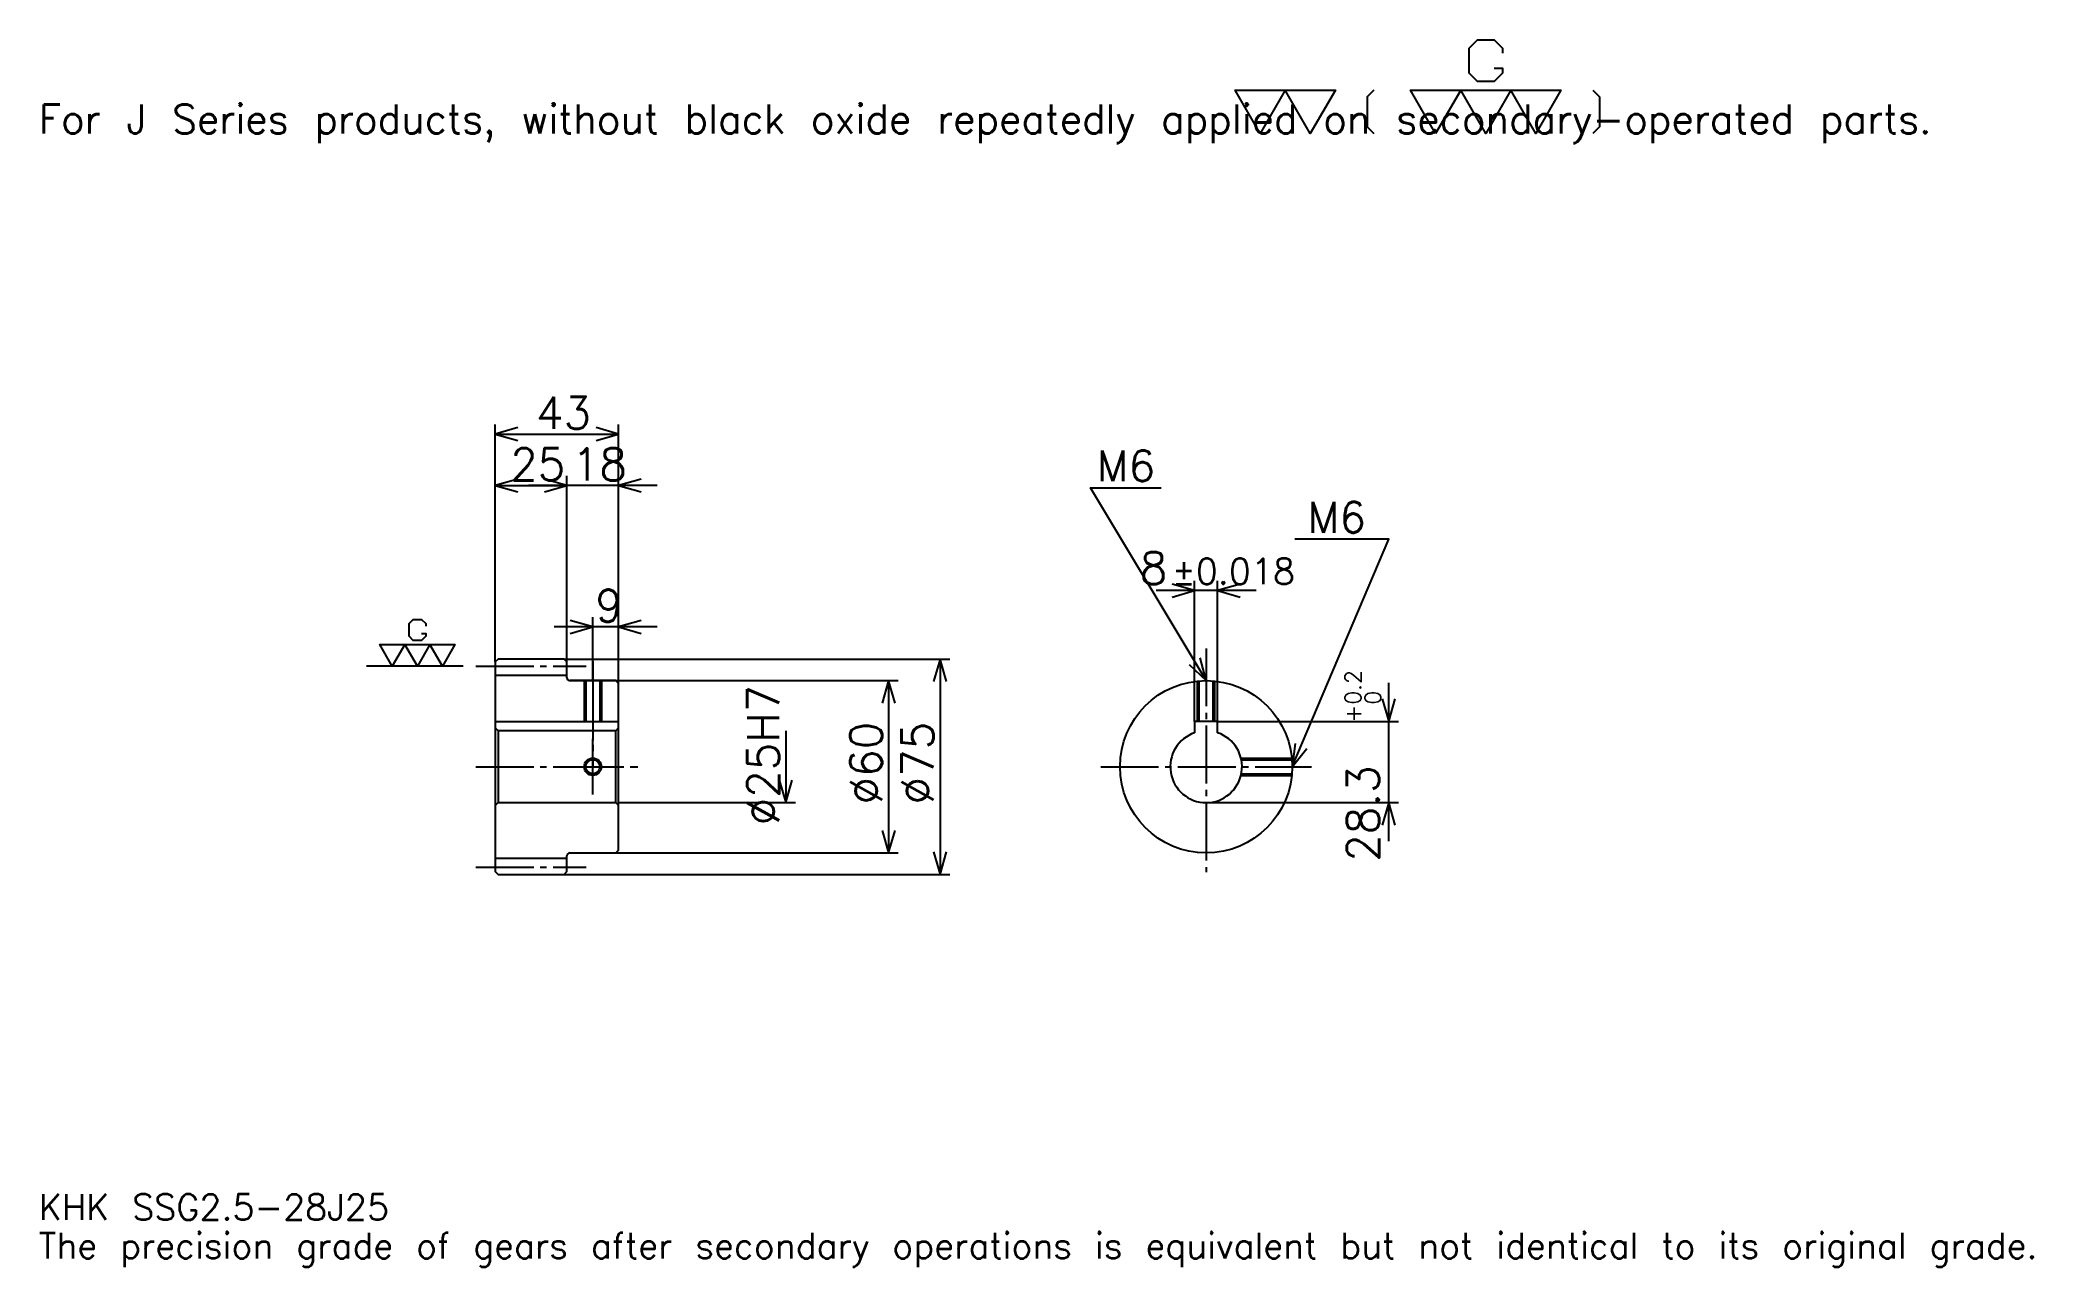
# Model space of a CAD drawing. Extents: x 23 to 717, y 8 to 436.
import ezdxf

# ---------------------------------------------------------------- set-up
doc = ezdxf.new("R2010")
doc.units = 0
doc.linetypes.add('DASHDOT', pattern=[26.869564, 20.152174, -2.23913, 2.23913, -2.23913])
doc.layers.get('0').update_dxf_attribs({"linetype": 'CONTINUOUS'})
doc.layers.add('DASHDOT', color=6, linetype='DASHDOT')
doc.styles.add('KANJI', font='TXT', dxfattribs={"bigfont": 'BIGFONT'})

msp = doc.modelspace()

# ---------------------------------------------------------------- linework, layer by layer
at = {"color": 5}
for p, q in [((181.369553, 219.989136), (181.369553, 301.717407)), ((224.369553, 219.989136), (224.369553, 301.717407)), ((181.369553, 298.358704), (224.369553, 298.358704)), ((181.369553, 280.445648), (206.369553, 280.445648)), ((237.804337, 280.445648), (192.934769, 280.445648)), ((206.369553, 219.989136), (206.369553, 283.804352)), ((446.456482, 243.83696), (411.586945, 243.83696)), ((425.021729, 198.289139), (425.021729, 247.195648)), ((433.021729, 198.289139), (433.021729, 247.195648)), ((237.804337, 231.184784), (201.934769, 231.184784)), ((215.369553, 219.989136), (215.369553, 234.543488)), ((181.369553, 218.989136), (181.369553, 219.989136)), ((205.369553, 219.989136), (224.369553, 219.989136)), ((206.369553, 218.989136), (206.369553, 219.989136)), ((215.369553, 212.489136), (215.369553, 219.989136)), ((215.369553, 212.489136), (215.369553, 219.989136)), ((224.369553, 219.989136), (339.684753, 219.989136)), ((224.369553, 211.489136), (224.369553, 219.989136)), ((336.32605, 219.989136), (336.32605, 144.989136)), ((207.369553, 212.489136), (224.369553, 212.489136)), ((224.369553, 212.489136), (321.771729, 212.489136)), ((318.413025, 212.489136), (318.413025, 152.489136)), ((492.608704, 156.554352), (492.608704, 211.723923)), ((282.586945, 194.989136), (282.586945, 169.989136)), ((433.021729, 198.289139), (495.967407, 198.289139)), ((224.369553, 169.989136), (285.945648, 169.989136)), ((429.021729, 169.989136), (495.967407, 169.989136)), ((207.369553, 152.489136), (224.369553, 152.489136)), ((224.369553, 152.489136), (321.771729, 152.489136)), ((205.369553, 144.989136), (224.369553, 144.989136)), ((224.369553, 144.989136), (339.684753, 144.989136))]:
    msp.add_line(p, q, dxfattribs=at)
at = {"color": 7}
msp.add_line((170.173904, 217.489136), (136.586945, 217.489136), dxfattribs=at)
at = {"color": 4}
for p, q in [((181.369553, 214.364136), (206.369553, 214.364136)), ((181.369553, 198.289139), (224.369553, 198.289139)), ((182.369553, 194.989136), (182.369553, 169.989136)), ((223.369553, 194.989136), (224.369553, 195.989136)), ((223.369553, 169.989136), (224.369553, 168.989136)), ((181.369553, 150.614136), (206.369553, 150.614136))]:
    msp.add_line(p, q, dxfattribs=at)
at = {"color": 7}
for points in [[(529.330444, 425.74826), (532.241333, 425.74826), (532.241333, 424.00174), (529.330444, 421.090881), (523.508667, 421.090881), (520.597839, 424.00174), (520.597839, 432.734344), (523.508667, 435.645233), (529.330444, 435.645233), (532.241333, 432.734344), (532.241333, 430.987823)], [(447.82608, 403.043488), (439.093475, 418.180023), (474.023895, 418.180023), (465.29129, 403.043488), (456.558685, 418.180023), (447.82608, 403.043488)], [(487.41391, 418.180023), (485.085205, 415.851318), (485.085205, 405.372192), (487.41391, 403.043488)], [(508.954346, 403.043488), (500.221741, 418.180023), (552.617371, 418.180023), (543.884766, 403.043488), (535.152161, 418.180023), (526.419556, 403.043488), (517.686951, 418.180023), (508.954346, 403.043488)], [(563.678711, 418.180023), (566.007385, 415.851318), (566.007385, 405.372192), (563.678711, 403.043488)], [(155.731506, 228.841522), (157.186951, 228.841522), (157.186951, 227.968262), (155.731506, 226.512833), (152.820633, 226.512833), (151.365204, 227.968262), (151.365204, 232.334564), (152.820633, 233.790009), (155.731506, 233.790009), (157.186951, 232.334564), (157.186951, 231.461304)], [(145.543457, 217.489136), (141.177155, 225.057404), (167.374985, 225.057404), (163.008682, 217.489136), (158.64238, 225.057404), (154.276077, 217.489136), (149.909775, 225.057404), (145.543457, 217.489136)]]:
    msp.add_lwpolyline(points, dxfattribs=at)
at = {"color": 5}
for points in [[(189.206512, 300.597839), (181.369553, 298.358704), (189.206512, 296.119568)], [(216.532593, 296.119568), (224.369553, 298.358704), (216.532593, 300.597839)], [(189.206512, 282.684784), (181.369553, 280.445648), (189.206512, 278.206543)], [(198.532593, 278.206543), (206.369553, 280.445648), (198.532593, 282.684784)], [(198.532593, 278.206543), (206.369553, 280.445648), (198.532593, 282.684784)], [(232.206512, 282.684784), (224.369553, 280.445648), (232.206512, 278.206543)], [(429.021729, 212.489136), (388.717377, 279.663055), (413.347809, 279.663055)], [(459.021729, 182.489136), (492.608704, 261.75), (459.917358, 261.75)], [(417.184753, 241.597824), (425.021729, 243.83696), (417.184753, 246.076096)], [(440.858704, 246.076096), (433.021729, 243.83696), (440.858704, 241.597824)], [(207.532593, 228.945648), (215.369553, 231.184784), (207.532593, 233.42392)], [(232.206512, 233.42392), (224.369553, 231.184784), (232.206512, 228.945648)], [(338.565186, 212.152176), (336.32605, 219.989136), (334.086914, 212.152176)], [(423.069611, 218.057251), (429.021729, 212.489136), (426.909668, 220.361298)], [(320.652161, 204.652176), (318.413025, 212.489136), (316.173889, 204.652176)], [(490.369568, 206.126099), (492.608704, 198.289139), (494.847839, 206.126099)], [(460.017761, 190.578598), (459.021729, 182.489136), (464.141113, 188.831329)], [(280.347809, 177.826096), (282.586945, 169.989136), (284.82608, 177.826096)], [(494.847839, 162.152176), (492.608704, 169.989136), (490.369568, 162.152176)], [(316.173889, 160.326096), (318.413025, 152.489136), (320.652161, 160.326096)], [(334.086914, 152.826096), (336.32605, 144.989136), (338.565186, 152.826096)]]:
    msp.add_lwpolyline(points, dxfattribs=at)
at = {"color": 4}
for points in [[(206.369553, 213.489136), (206.369553, 218.989136), (205.369553, 219.989136), (182.369553, 219.989136), (181.369553, 218.989136), (181.369553, 168.989136)], [(207.369553, 152.489136), (223.369553, 152.489136), (224.369553, 153.489136), (224.369553, 211.489136), (223.369553, 212.489136), (207.369553, 212.489136)], [(212.369553, 212.489136), (212.369553, 198.289139)], [(212.909546, 212.489136), (212.909546, 198.289139)], [(217.829559, 212.489136), (217.829559, 198.289139)], [(218.369553, 212.489136), (218.369553, 198.289139)], [(426.021729, 198.289139), (426.021729, 212.33876)], [(426.561707, 198.289139), (426.561707, 212.388107)], [(431.48175, 198.289139), (431.48175, 212.388107)], [(432.021729, 198.289139), (432.021729, 212.33876)], [(181.369553, 168.989136), (182.369553, 169.989136), (223.369553, 169.989136), (223.369553, 194.989136), (182.369553, 194.989136), (181.369553, 195.989136)], [(433.021729, 194.331848), (433.021729, 198.289139), (425.021729, 198.289139), (425.021729, 194.331848)], [(441.156372, 185.489136), (458.871338, 185.489136)], [(441.277283, 184.949142), (458.920715, 184.949142)], [(441.156372, 179.489136), (458.871338, 179.489136)], [(441.277283, 180.029129), (458.920715, 180.029129)], [(181.369553, 168.989136), (181.369553, 145.989136), (182.369553, 144.989136), (205.369553, 144.989136), (206.369553, 145.989136), (206.369553, 151.489136)]]:
    msp.add_lwpolyline(points, dxfattribs=at)
for centre, radius in [((429.021729, 182.489136), 30), ((215.369553, 182.489136), 2.46)]:
    msp.add_circle(centre, radius, dxfattribs=at)
at = {"color": 7}
msp.add_circle((215.369553, 182.489136), 3, dxfattribs=at)
at = {"color": 4}
for centre, radius, start, end in [((207.369553, 213.489136), 1, 180, 270), ((429.021729, 182.489136), 12.5, 108.662925185, 71.337074815), ((207.369553, 151.489136), 1, 90, 180)]:
    msp.add_arc(centre, radius, start, end, dxfattribs=at)
at = {"layer": 'DASHDOT', "color": 7}
for p, q in [((429.021729, 223.684784), (429.021729, 145.771744)), ((174.652161, 217.489136), (213.086945, 217.489136)), ((215.369553, 212.489136), (215.369553, 182.489136)), ((174.652161, 182.489136), (231.086945, 182.489136)), ((392.304321, 182.489136), (465.739136, 182.489136)), ((174.652161, 147.489136), (213.086945, 147.489136))]:
    msp.add_line(p, q, dxfattribs=at)
for points in [[(215.369553, 219.206528), (215.369553, 191.571747)], [(215.369553, 172.771744), (215.369553, 192.206528)], [(205.652161, 182.489136), (225.086945, 182.489136)]]:
    msp.add_lwpolyline(points, dxfattribs=at)

# ---------------------------------------------------------------- texts
at = {"color": 7, "style": 'KANJI'}
for s, height, p in [('For J Series products, without black oxide repeatedly applied on secondary-operated parts.', 10.076087, (22.391304, 403.043488)), ('43', 11.195652, (195.592377, 300.150024)), ('25', 11.195652, (186.592377, 282.236969)), ('18', 11.195652, (208.092377, 282.236969)), ('M6', 10.747827, (390.956512, 281.902161)), ('M6', 10.747827, (464.39563, 263.989136)), ('8', 11.195652, (405.911682, 246.076096)), ('%%p0.018', 8.956522, (416.994019, 246.076096)), ('9', 11.195652, (216.230957, 232.976089)), ('KHK SSG2.5-28J25', 8.956522, (22.391304, 24.630434)), ('The precision grade of gears after secondary operations is equivalent but not identical to its original grade.', 8.956522, (22.391304, 11.195652))]:
    msp.add_text(s, height=height, dxfattribs=at).set_placement(p)
for s, height, p in [('0.2', 5.597826, (482.980408, 204.115097)), ('%%c25H7', 11.195652, (280.347809, 162.057068)), ('+', 5.597826, (482.980408, 197.845535)), ('0', 5.597826, (489.921753, 204.115097)), ('%%c60', 11.195652, (316.173889, 169.334244)), ('%%c75', 11.195652, (334.086914, 169.334244)), ('28.3', 11.195652, (489.25, 149.386322))]:
    msp.add_text(s, height=height, rotation=90, dxfattribs=at).set_placement(p)

doc.saveas('drawing.dxf')
